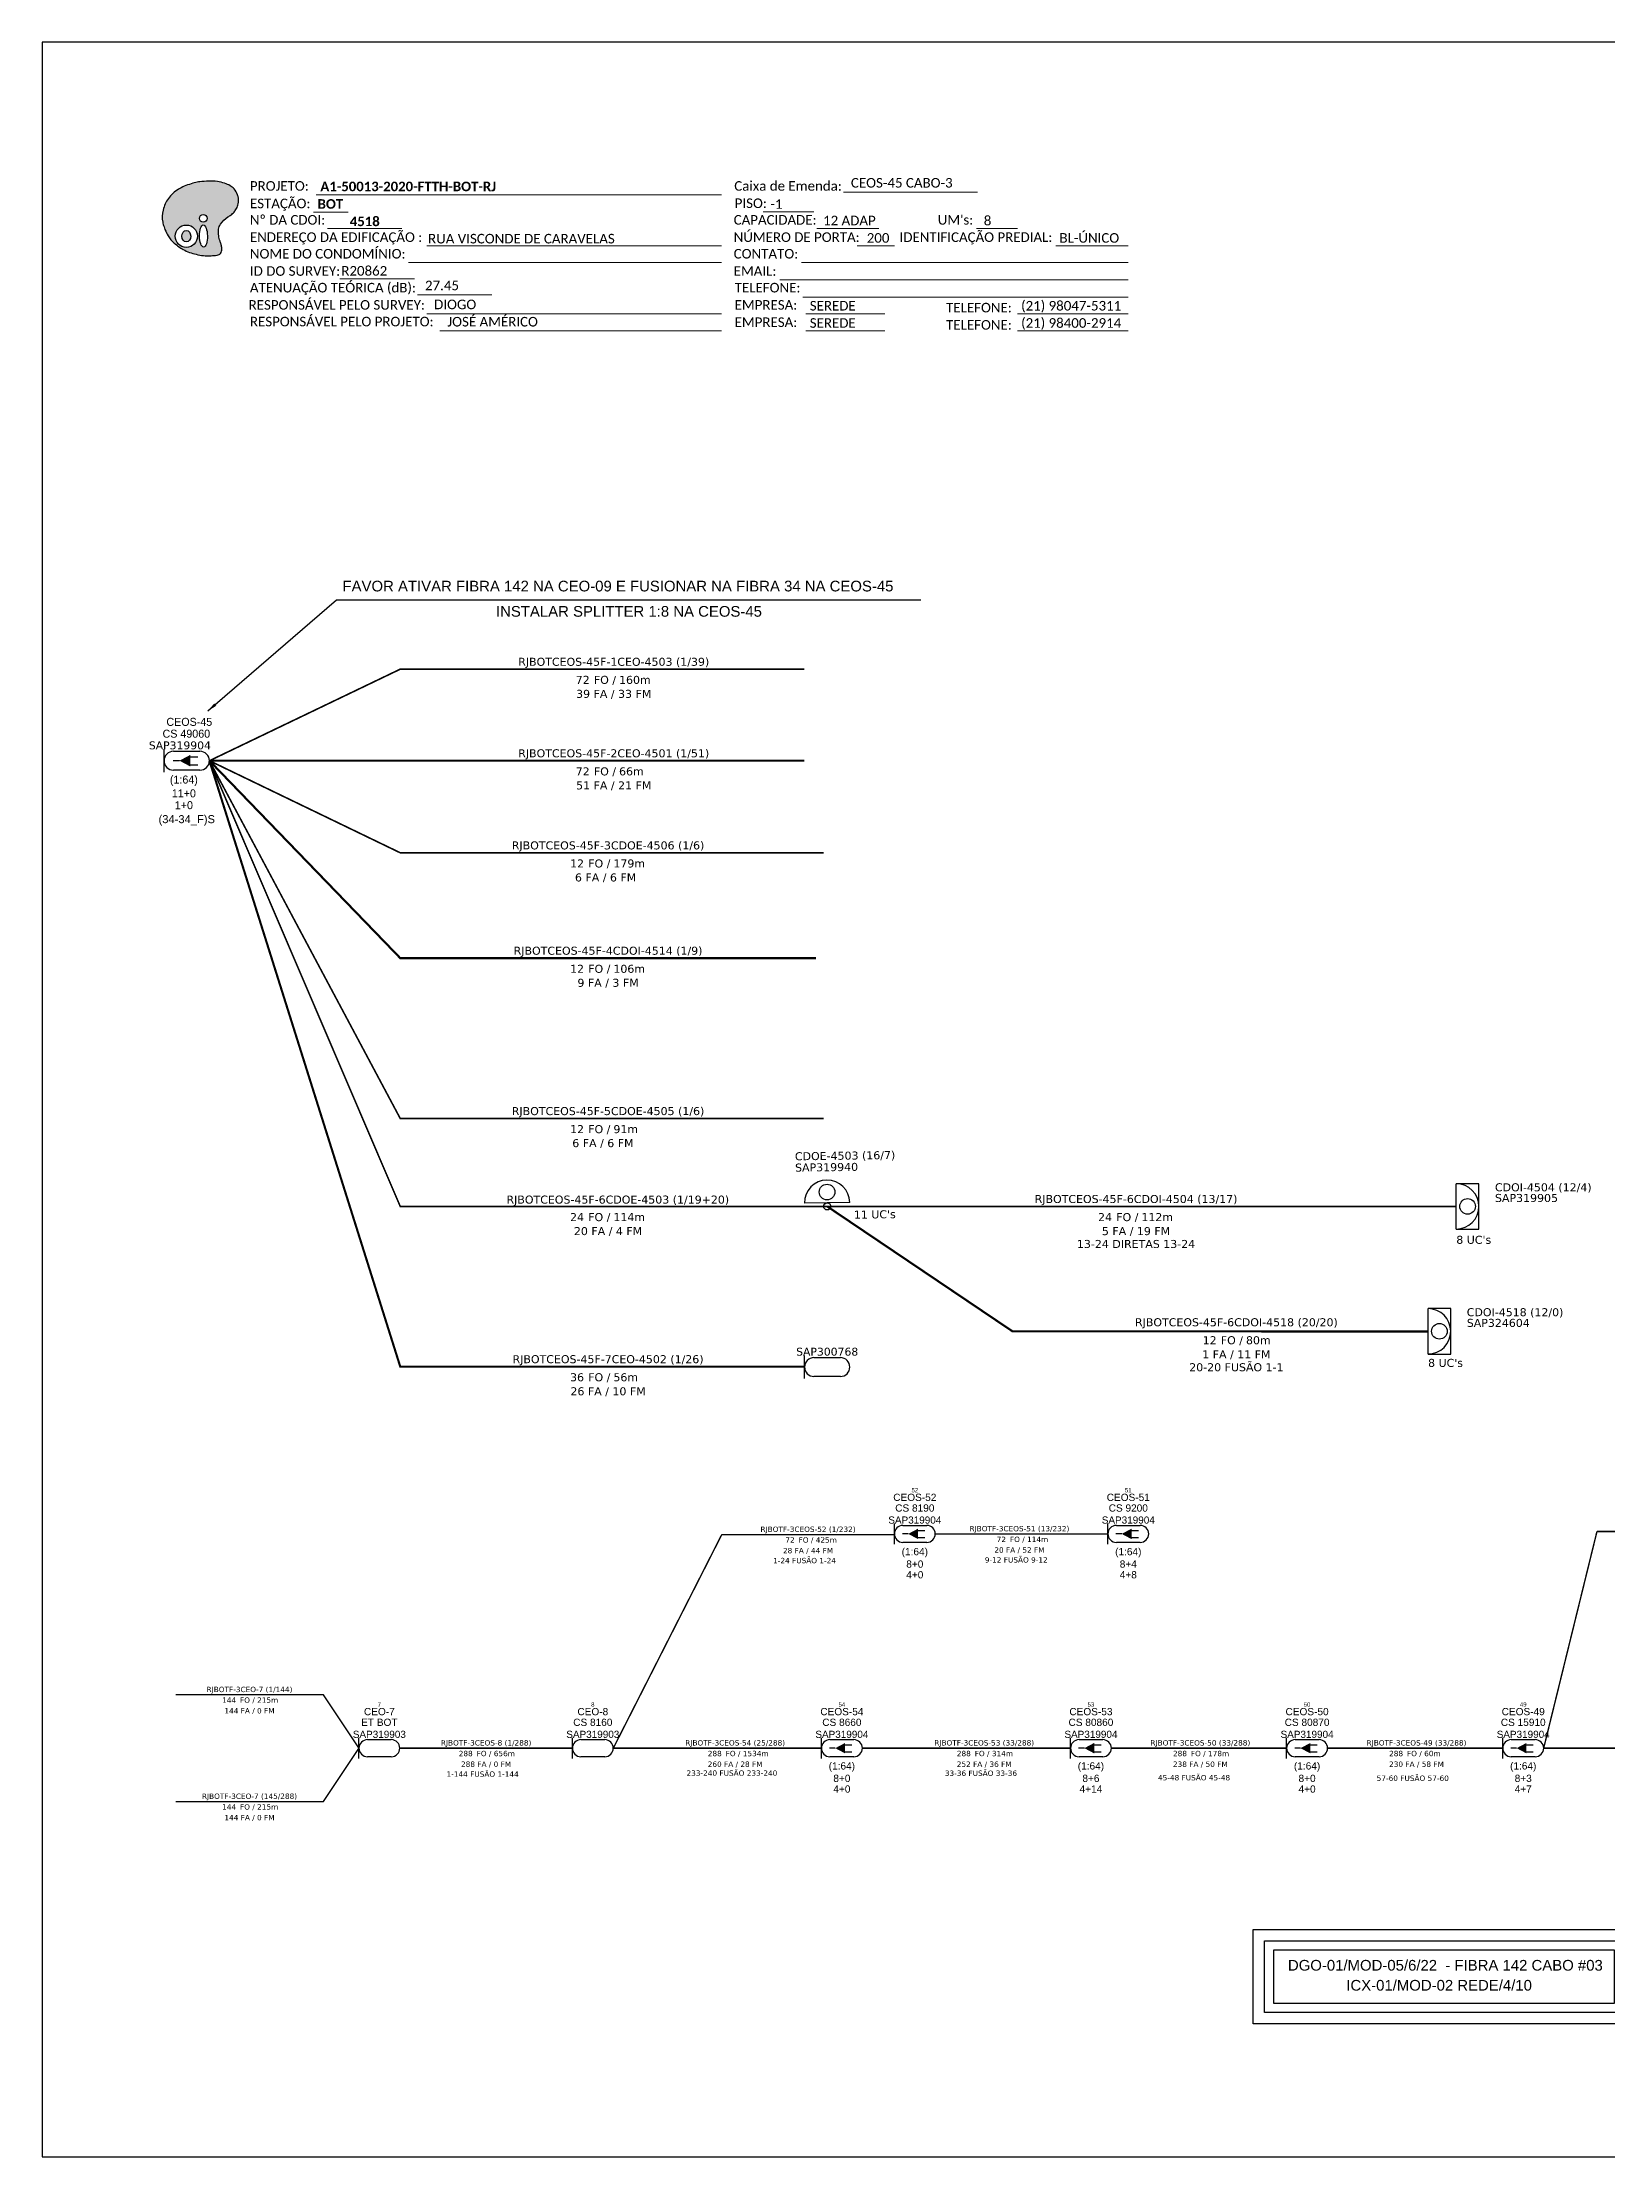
# Model space of a CAD drawing. Header units: millimetres. Extents: x 1934 to 2775, y 1519 to 2113.
# Drawn here: x 1934 to 2374, y 1519 to 2113 of the extents above; entities that cross this region are included whole.
import ezdxf
from ezdxf.enums import TextEntityAlignment as Align

# ---------------------------------------------------------------- set-up
doc = ezdxf.new("R2010")
doc.units = ezdxf.units.MM
doc.header["$LTSCALE"] = 3
doc.header["$MEASUREMENT"] = 0
for name, color, linetype in [('CD a instalar', 1, 'Continuous'), ('CDO_POSTE', 1, 'Continuous'), ('CDOI', 1, 'Continuous'), ('CEO', 1, 'Continuous'), ('CEOS', 1, 'Continuous'), ('LAYOUT', 7, 'Continuous')]:
    doc.layers.add(name, color=color, linetype=linetype)
doc.layers.add('Texto_Cabos', color=1, linetype='Continuous', lineweight=20)
doc.styles.add('ARIAL', font='arial.ttf')
doc.styles.add('siredit', font='verdana.ttf')
doc.styles.get("Standard").update_dxf_attribs({"font": 'arial.ttf'})
doc.styles.add('Style-font000', font='font000.shx')
doc.styles.add('WMF-Calibri0', font='calibri.ttf')
doc.styles.add('WMF-Calibri1', font='calibrib.ttf')
doc.linetypes.add('FENCELINE1', pattern='A,0.25,-0.1,[133,ltypeshp.shx,S=0.1,R=0,X=-0.1,Y=0],-0.1,1', length=1.45)
doc.dimstyles.get("Standard").update_dxf_attribs({"dimtxt": 0.18, "dimasz": 0.18, "dimexe": 0.18, "dimexo": 0.0625, "dimgap": 0.09, "dimtad": 0, "dimtih": 1, "dimtoh": 1, "dimdec": 4, "dimzin": 0, "dimdsep": 46, "dimtxsty": 'Standard', "dimcen": 0.09, "dimadec": 0, "dimazin": 0, "dimtfac": 1, "dimtdec": 4, "dimtofl": 0, "dimtmove": 0, "dimatfit": 3, "dimfxl": 0, "dimtolj": 1, "dimtzin": 0, "dimarcsym": 0})

# ---------------------------------------------------------------- blocks, each defined once
blk = doc.blocks.new('OI')
h = blk.add_hatch(color=40)
edge = h.paths.add_edge_path()
edge.add_spline(control_points=[(4.35, -0.67), (3.92, -0.99), (3.26, -1.5), (2.81, -2.59), (2.9, -3.5), (3.06, -4.27), (3.31, -4.85), (3.37, -5.39), (3.4, -5.88), (3.2, -6.4), (2.54, -6.61), (1.65, -6.63), (0.55, -6.67), (-0.56, -6.42), (-1.61, -6.14), (-2.77, -5.61), (-3.92, -4.77), (-4.89, -3.7), (-5.34, -2.65), (-5.6, -1.94), (-5.85, -0.96), (-5.71, 0.47), (-5.1, 2.02), (-4.14, 3.02), (-3.3, 3.61), (-2.37, 4.16), (-1.36, 4.44), (-0.56, 4.7), (0.79, 4.85), (2.24, 4.97), (3.79, 4.57), (4.67, 4.21), (5.44, 3.65), (5.76, 2.99), (6.03, 2.21), (6.01, 1.46), (5.72, 0.64), (5.31, 0.08), (4.88, -0.38), (4.51, -0.55), (4.35, -0.67)], knot_values=[0, 0, 0, 0, 1.60434, 2.417191, 3.427595, 4.282808, 4.776746, 5.304182, 5.888771, 6.258406, 6.858137, 7.79129, 8.986195, 10.124242, 11.187857, 12.242908, 13.953784, 15.414161, 16.515391, 17.349188, 17.675853, 19.552021, 21.515531, 22.568638, 23.63245, 24.621084, 25.782718, 26.745347, 27.142653, 29.870543, 31.004649, 31.921532, 32.709589, 33.801391, 34.042471, 35.192333, 35.971461, 36.628871, 37.254359, 37.836911, 37.836911, 37.836911, 37.836911], degree=3, periodic=0)
h.paths.add_polyline_path([(1.13, -0.87, -1), (-0.04, -0.87, -1)], flags=16)
edge = h.paths.add_edge_path(flags=16)
edge.add_ellipse((0.56, -3.59), major_axis=(-0.02, 1.71), ratio=0.361305, start_angle=0, end_angle=360)
h.paths.add_polyline_path([(-0.36, -3.62, -1), (-3.8, -3.62, -1)], flags=16)
edge = h.paths.add_edge_path(flags=0)
edge.add_ellipse((-2.08, -3.62), major_axis=(0, 0.885), ratio=0.758294, start_angle=0, end_angle=360)
at = {"color": 40}
for centre, radius in [((-2.08, -3.62), 1.72), ((0.54, -0.87), 0.587)]:
    blk.add_circle(centre, radius, dxfattribs=at)
blk.add_ellipse((-2.08, -3.62), major_axis=(0, 0.885), ratio=0.758294, start_param=-3.141592653589792, end_param=3.141592653589792, dxfattribs=at)
blk.add_ellipse((0.56, -3.59), major_axis=(-0.02, 1.71), ratio=0.361305, dxfattribs=at)
at = {"color": 40, "start_tangent": (-0.800898, -0.598801), "end_tangent": (-0.800898, -0.598801)}
blk.add_spline([(4.35, -0.67), (3.2, -1.78), (2.9, -2.54), (2.92, -3.55), (3.12, -4.38), (3.28, -4.85), (3.37, -5.37), (3.35, -5.95), (3.2, -6.29), (2.66, -6.55), (1.73, -6.63), (0.54, -6.62), (-0.58, -6.41), (-1.6, -6.11), (-2.56, -5.67), (-3.95, -4.67), (-4.89, -3.56), (-5.37, -2.56), (-5.64, -1.78), (-5.72, -1.46), (-5.63, 0.42), (-4.84, 2.22), (-4.13, 2.99), (-3.27, 3.62), (-2.4, 4.09), (-1.3, 4.47), (-0.37, 4.72), (0.02, 4.77), (2.75, 4.8), (3.85, 4.53), (4.69, 4.16), (5.31, 3.68), (5.85, 2.73), (5.93, 2.5), (5.94, 1.35), (5.67, 0.62), (5.29, 0.08), (4.84, -0.36), (4.35, -0.67)], degree=3, dxfattribs=at)
blk = doc.blocks.new('CARIMBO')
at = {"color": 7, "lineweight": 0}
for points in [[(35.66, -16.79), (111.64, -16.79)], [(134.48, -16.3), (159.61, -16.3)], [(35.15, -20.06), (41.7, -20.06)], [(37.81, -23.14), (51.75, -23.14)], [(119.43, -20.02), (128.92, -20.02)], [(129.48, -23.14), (141.1, -23.14)], [(159.42, -23.14), (167.09, -23.14)], [(56.38, -26.37), (111.64, -26.37)], [(137.07, -26.37), (144.01, -26.37)], [(174.24, -26.37), (187.8, -26.37)], [(52.97, -29.48), (111.64, -29.48)], [(126.6, -29.48), (187.83, -29.48)], [(40.13, -32.55), (54.07, -32.55)], [(54.67, -35.52), (68.61, -35.52)], [(122.56, -32.72), (187.83, -32.72)], [(56.38, -39.07), (111.64, -39.07)], [(126.84, -35.96), (187.83, -35.96)], [(127.45, -39.07), (142.25, -39.07)], [(167.06, -39.07), (187.83, -39.07)], [(58.87, -42.31), (111.64, -42.31)], [(127.45, -42.31), (142.25, -42.31)], [(167.06, -42.31), (187.83, -42.31)]]:
    blk.add_lwpolyline(points, dxfattribs=at)
at = {"color": 7, "xscale": 1.213923925163967, "yscale": 1.213923925163967, "zscale": 1.213923925163967, "rotation": 0.1532896023949059}
blk.add_blockref('OI', (13.86, -20.16), dxfattribs=at)
at = {"color": 7, "lineweight": 0, "style": 'WMF-Calibri0'}
for s, height, p in [('PROJETO:', 1.793, (23.26, -16.04)), ('Caixa de Emenda:', 1.7927, (114.02, -16.04)), ('ESTAÇÃO:', 1.793, (23.26, -19.32)), ('PISO:', 1.793, (114.09, -19.28)), ('ENDEREÇO DA EDIFICAÇÃO :', 1.7927, (23.26, -25.63)), ('Nº DA CDOI:', 1.7927, (23.26, -22.39)), ('CAPACIDADE:', 1.7927, (113.91, -22.39)), ('NÚMERO DE PORTA:', 1.7927, (113.91, -25.63)), ('IDENTIFICAÇÃO PREDIAL:', 1.7927, (144.99, -25.63)), ("UM's:", 1.793, (152.15, -22.39)), ('NOME DO CONDOMÍNIO:', 1.7927, (23.26, -28.74)), ('CONTATO:', 1.793, (113.91, -28.74)), ('ID DO SURVEY:', 1.7927, (23.26, -31.97)), ('EMAIL:', 1.793, (113.91, -31.97)), ('ATENUAÇÃO TEÓRICA (dB):', 1.7927, (23.26, -35.09)), ('TELEFONE:', 1.793, (114.09, -35.09)), ('RESPONSÁVEL PELO SURVEY:', 1.7927, (23.02, -38.32)), ('RESPONSÁVEL PELO PROJETO:', 1.7927, (23.26, -41.44)), ('EMPRESA:', 1.793, (114.09, -38.32)), ('TELEFONE:', 1.793, (153.7, -38.83)), ('EMPRESA:', 1.793, (114.09, -41.56)), ('TELEFONE:', 1.793, (153.7, -42.06))]:
    blk.add_text(s, height=height, dxfattribs=at).set_placement(p)
at = {"color": 7, "lineweight": 0, "flags": 8}
for tag, p, style in [('PROJ', (36.46, -16.13), 'WMF-Calibri1'), ('CEOS-XX', (135.87, -15.46), 'WMF-Calibri0'), ('EST', (35.94, -19.41), 'WMF-Calibri1'), ('PISO_PTR', (120.78, -19.42), 'WMF-Calibri0'), ('CAPAC.', (130.66, -22.52), 'WMF-Calibri0'), ("UC'S", (160.78, -22.54), 'WMF-Calibri0'), ('NOME_DO_COND.', (53.23, -29.02), 'WMF-Calibri0'), ('LOGRADOURO', (56.65, -25.91), 'WMF-Calibri0'), ('NOME_DO_CONTATO', (127.3, -28.89), 'WMF-Calibri0'), ('N°', (138.85, -25.77), 'WMF-Calibri0'), ('N°PREDIO', (174.94, -25.77), 'WMF-Calibri0'), ('_ID_', (40.39, -31.94), 'WMF-Calibri0'), ('EMAIL', (123.26, -32.12), 'WMF-Calibri0'), ('O_POTEN', (56.06, -34.68), 'WMF-Calibri0'), ('TELEFONE', (127.55, -35.36), 'WMF-Calibri0'), ('RES_SURVEY', (57.78, -38.23), 'WMF-Calibri0'), ('EMP_RESP_SURVEY', (128.16, -38.47), 'WMF-Calibri0'), ('CONT_RESP_SURVEY', (167.76, -38.47), 'WMF-Calibri0'), ('RES_PROJ', (60.27, -41.47), 'WMF-Calibri0'), ('EMP_RESP_PROJ', (128.16, -41.71), 'WMF-Calibri0'), ('CONT_RESP_PROJ', (167.76, -41.71), 'WMF-Calibri0')]:
    blk.add_attdef(tag, p, '', height=1.79, dxfattribs=dict(at, style=style))
at = {"color": 7, "lineweight": 0, "style": 'WMF-Calibri1', "flags": 8}
blk.add_attdef("N° CDO'S", text='', height=1.79, dxfattribs=at).set_placement((44.78, -22.68), align=Align.CENTER)

msp = doc.modelspace()

# ---------------------------------------------------------------- linework, layer by layer
at = {"linetype": 'Continuous'}
msp.add_lwpolyline([(1934.06, 1519.17), (2775.06, 1519.17), (2775.06, 2113.17), (1934.06, 2113.17)], close=True, dxfattribs=at)
at = {"color": 7, "linetype": 'Continuous', "const_width": 0.4}
for points in [[(2094.55, 1633.94), (2125.04, 1693.94)], [(2125.04, 1693.94), (2173.54, 1693.94)], [(2185.05, 1694.14), (2233.55, 1694.14)], [(2371.03, 1694.82), (2356.05, 1633.94)], [(2371.03, 1694.82), (2420.28, 1694.82)], [(2023.05, 1633.94), (2013.05, 1648.94), (1971.55, 1648.94)], [(2023.05, 1633.94), (2013.05, 1618.94), (1971.55, 1618.94)], [(2034.55, 1633.94), (2083.05, 1633.94)], [(2094.55, 1633.94), (2153.05, 1633.94)], [(2164.55, 1633.94), (2223.05, 1633.94)], [(2234.55, 1633.94), (2283.8, 1633.94)], [(2295.3, 1633.94), (2344.55, 1633.94)], [(2356.05, 1633.94), (2414.55, 1633.94)]]:
    msp.add_lwpolyline(points, dxfattribs=at)
at = {"color": 1, "linetype": 'Continuous'}
for points in [[(2274.42, 1583), (2381.63, 1583), (2381.63, 1556.46), (2274.42, 1556.46)], [(2277.62, 1579.8), (2378.44, 1579.8), (2378.44, 1559.66), (2277.62, 1559.66)], [(2280.18, 1577.25), (2375.88, 1577.25), (2375.88, 1562.22), (2280.18, 1562.22)]]:
    msp.add_lwpolyline(points, close=True, dxfattribs=at)
at = {"layer": 'CD a instalar', "color": 7, "linetype": 'Continuous', "const_width": 0.6}
for points in [[(1981.04, 1911.35), (2034.67, 1911.35), (2148.29, 1911.35)], [(1981.04, 1911.35), (2034.67, 1855.89), (2151.48, 1855.89)], [(1981.04, 1911.35), (2034.67, 1741.14), (2148.3, 1741.14)]]:
    msp.add_lwpolyline(points, dxfattribs=at)
at = {"layer": 'CD a instalar', "linetype": 'Continuous', "const_width": 0.6}
msp.add_lwpolyline([(2154.67, 1786.14), (2206.74, 1751.05), (2323.55, 1750.99)], dxfattribs=at)
at = {"layer": 'CDO_POSTE', "color": 5}
msp.add_lwpolyline([(2161.03, 1787.23), (2148.28, 1787.07)], dxfattribs=at)
for centre, radius in [((2154.62, 1790.18), 2.2), ((2154.67, 1786.14), 0.998)]:
    msp.add_circle(centre, radius, dxfattribs=at)
msp.add_arc((2154.66, 1787.15), 6.38, 0.73661, 180.73661, dxfattribs=at)
at = {"layer": 'CDOI', "color": 7}
for p, q in [((2337.86, 1792.51), (2331.48, 1792.51)), ((2337.85, 1779.76), (2337.86, 1792.51)), ((2331.48, 1779.76), (2337.85, 1779.76))]:
    msp.add_line(p, q, dxfattribs=at)
at = {"layer": 'CDOI'}
for p, q in [((2329.93, 1757.42), (2323.56, 1757.42)), ((2329.93, 1744.67), (2329.93, 1757.42)), ((2323.55, 1744.67), (2329.93, 1744.67))]:
    msp.add_line(p, q, dxfattribs=at)
at = {"layer": 'CDOI', "color": 7}
msp.add_lwpolyline([(2331.48, 1779.76), (2331.48, 1792.51)], dxfattribs=at)
at = {"layer": 'CDOI'}
msp.add_lwpolyline([(2323.55, 1744.67), (2323.56, 1757.42)], dxfattribs=at)
at = {"layer": 'CDOI', "color": 7}
msp.add_circle((2334.67, 1786.14), 2.2, dxfattribs=at)
at = {"layer": 'CDOI'}
msp.add_circle((2326.74, 1751.05), 2.2, dxfattribs=at)
at = {"layer": 'CDOI', "color": 7}
msp.add_arc((2331.48, 1786.14), 6.37, 269.97241, 89.97241, dxfattribs=at)
at = {"layer": 'CDOI'}
msp.add_arc((2323.55, 1751.05), 6.37, 269.97241, 89.97241, dxfattribs=at)
at = {"layer": 'CEO', "color": 7}
for p, q in [((2150.95, 1743.67), (2158.39, 1743.67)), ((2158.39, 1738.36), (2150.95, 1738.36)), ((2025.45, 1636.33), (2032.16, 1636.33)), ((2085.45, 1636.33), (2092.16, 1636.33)), ((2032.16, 1631.55), (2025.45, 1631.55)), ((2092.16, 1631.55), (2085.45, 1631.55))]:
    msp.add_line(p, q, dxfattribs=at)
for points in [[(2148.29, 1737.81), (2148.29, 1744.21)], [(2023.05, 1631.05), (2023.05, 1636.82)], [(2083.05, 1631.05), (2083.05, 1636.82)]]:
    msp.add_lwpolyline(points, dxfattribs=at)
for centre, radius, start, end in [((2150.95, 1741.01), 2.65, 90, 270), ((2158.39, 1741.01), 2.65, 270, 90), ((2025.45, 1633.94), 2.39, 90, 270), ((2032.16, 1633.94), 2.39, 270, 90), ((2085.45, 1633.94), 2.39, 90, 270), ((2092.16, 1633.94), 2.39, 270, 90)]:
    msp.add_arc(centre, radius, start, end, dxfattribs=at)
at = {"layer": 'CEOS', "color": 5}
for p, q in [((1970.94, 1914), (1978.39, 1914)), ((1978.39, 1908.69), (1970.94, 1908.69))]:
    msp.add_line(p, q, dxfattribs=at)
at = {"layer": 'CEOS', "color": 7}
for p, q in [((2175.95, 1696.53), (2182.66, 1696.53)), ((2235.95, 1696.53), (2242.66, 1696.53)), ((2182.66, 1691.74), (2175.95, 1691.74)), ((2242.66, 1691.74), (2235.95, 1691.74)), ((2155.45, 1636.33), (2162.16, 1636.33)), ((2225.45, 1636.33), (2232.16, 1636.33)), ((2286.2, 1636.33), (2292.91, 1636.33)), ((2346.95, 1636.33), (2353.66, 1636.33)), ((2162.16, 1631.55), (2155.45, 1631.55)), ((2232.16, 1631.55), (2225.45, 1631.55)), ((2292.91, 1631.55), (2286.2, 1631.55)), ((2353.66, 1631.55), (2346.95, 1631.55))]:
    msp.add_line(p, q, dxfattribs=at)
at = {"layer": 'CEOS', "color": 5}
for points in [[(1968.29, 1908.15), (1968.29, 1914.55)], [(1972.61, 1911.35), (1970.82, 1911.35)], [(1975.55, 1912.4), (1977.81, 1912.4)], [(1975.55, 1910.19), (1977.81, 1910.19)]]:
    msp.add_lwpolyline(points, dxfattribs=at)
msp.add_lwpolyline([(1972.61, 1911.35, 0, 3.28, 0), (1975.68, 1911.35, 3.28, 3.28, 0)], format="xyseb", dxfattribs=at)
at = {"layer": 'CEOS', "color": 7}
for points in [[(2173.55, 1691.25), (2173.55, 1697.02)], [(2177.45, 1694.14), (2175.84, 1694.14)], [(2180.1, 1695.09), (2182.14, 1695.09)], [(2180.1, 1693.1), (2182.14, 1693.1)], [(2233.55, 1691.25), (2233.55, 1697.02)], [(2237.45, 1694.14), (2235.84, 1694.14)], [(2240.1, 1695.09), (2242.14, 1695.09)], [(2240.1, 1693.1), (2242.14, 1693.1)], [(2153.05, 1631.05), (2153.05, 1636.82)], [(2156.95, 1633.94), (2155.34, 1633.94)], [(2159.6, 1634.89), (2161.64, 1634.89)], [(2223.05, 1631.05), (2223.05, 1636.82)], [(2226.95, 1633.94), (2225.34, 1633.94)], [(2229.6, 1634.89), (2231.64, 1634.89)], [(2283.8, 1631.05), (2283.8, 1636.82)], [(2287.7, 1633.94), (2286.09, 1633.94)], [(2290.35, 1634.89), (2292.39, 1634.89)], [(2344.55, 1631.05), (2344.55, 1636.82)], [(2348.45, 1633.94), (2346.84, 1633.94)], [(2351.1, 1634.89), (2353.14, 1634.89)], [(2159.6, 1632.9), (2161.64, 1632.9)], [(2229.6, 1632.9), (2231.64, 1632.9)], [(2290.35, 1632.9), (2292.39, 1632.9)], [(2351.1, 1632.9), (2353.14, 1632.9)]]:
    msp.add_lwpolyline(points, dxfattribs=at)
for points in [[(2177.45, 1694.14, 0, 2.95, 0), (2180.22, 1694.14, 2.95, 2.95, 0)], [(2237.45, 1694.14, 0, 2.95, 0), (2240.22, 1694.14, 2.95, 2.95, 0)], [(2156.95, 1633.94, 0, 2.95, 0), (2159.72, 1633.94, 2.95, 2.95, 0)], [(2226.95, 1633.94, 0, 2.95, 0), (2229.72, 1633.94, 2.95, 2.95, 0)], [(2287.7, 1633.94, 0, 2.95, 0), (2290.47, 1633.94, 2.95, 2.95, 0)], [(2348.45, 1633.94, 0, 2.95, 0), (2351.22, 1633.94, 2.95, 2.95, 0)]]:
    msp.add_lwpolyline(points, format="xyseb", dxfattribs=at)
at = {"layer": 'CEOS', "color": 5}
for centre, start, end in [((1970.94, 1911.35), 90, 270), ((1978.39, 1911.35), 270, 90)]:
    msp.add_arc(centre, 2.65, start, end, dxfattribs=at)
at = {"layer": 'CEOS', "color": 7}
for centre, start, end in [((2175.95, 1694.14), 90, 270), ((2182.66, 1694.14), 270, 90), ((2235.95, 1694.14), 90, 270), ((2242.66, 1694.14), 270, 90), ((2155.45, 1633.94), 90, 270), ((2162.16, 1633.94), 270, 90), ((2225.45, 1633.94), 90, 270), ((2232.16, 1633.94), 270, 90), ((2286.2, 1633.94), 90, 270), ((2292.91, 1633.94), 270, 90), ((2346.95, 1633.94), 90, 270), ((2353.66, 1633.94), 270, 90)]:
    msp.add_arc(centre, 2.39, start, end, dxfattribs=at)
at = {"layer": 'LAYOUT', "color": 7, "linetype": 'FENCELINE1', "ltscale": 0.05, "const_width": 0.448}
for points in [[(1981.05, 1911.34), (2034.67, 1937.06), (2148.29, 1937.07)], [(1981.04, 1911.35), (2034.67, 1810.84), (2153.67, 1810.84)], [(1981.04, 1911.35), (2034.67, 1885.48), (2153.67, 1885.48)], [(2154.67, 1786.14), (2331.48, 1786.14)]]:
    msp.add_lwpolyline(points, dxfattribs=at)
at = {"layer": 'LAYOUT', "color": 5, "linetype": 'FENCELINE1', "ltscale": 0.003, "const_width": 0.448}
msp.add_lwpolyline([(1981.04, 1911.35), (2034.67, 1786.14), (2154.67, 1786.14)], dxfattribs=at)

# ---------------------------------------------------------------- block references
ref = msp.add_blockref('CARIMBO', (1957.53, 2095.53), dxfattribs=dict(xscale=1.5, yscale=1.5, zscale=1.5))
ref.add_attrib('PROJ', 'A1-50013-2020-FTTH-BOT-RJ', (2012.22, 2071.33), dxfattribs={"color": 7, "lineweight": 0, "height": 2.6891, "style": 'WMF-Calibri1'})
ref.add_attrib('EST', 'BOT', (2011.45, 2066.41), dxfattribs={"color": 7, "lineweight": 0, "height": 2.689, "style": 'WMF-Calibri1'})
ref.add_attrib("N° CDO'S", '4518', dxfattribs={"color": 7, "lineweight": 0, "height": 2.689, "style": 'WMF-Calibri1'}).set_placement((2024.7, 2061.52), align=Align.CENTER)
ref.add_attrib('LOGRADOURO', 'RUA VISCONDE DE CARAVELAS', (2042.5, 2056.66), dxfattribs={"color": 7, "lineweight": 0, "height": 2.6891, "style": 'WMF-Calibri0'})
ref.add_attrib('_ID_', 'R20862', (2018.12, 2047.62), dxfattribs={"color": 7, "lineweight": 0, "height": 2.689, "style": 'WMF-Calibri0'})
ref.add_attrib('O_POTEN', '27.45', (2041.63, 2043.51), dxfattribs={"color": 7, "lineweight": 0, "height": 2.689, "style": 'WMF-Calibri0'})
ref.add_attrib('RES_SURVEY', 'DIOGO ', (2044.2, 2038.18), dxfattribs={"color": 7, "lineweight": 0, "height": 2.689, "style": 'WMF-Calibri0'})
ref.add_attrib('RES_PROJ', 'JOSÉ AMÉRICO', (2047.93, 2033.33), dxfattribs={"color": 7, "lineweight": 0, "height": 2.6891, "style": 'WMF-Calibri0'})
ref.add_attrib('CEOS-XX', 'CEOS-45 CABO-3', (2161.34, 2072.35), dxfattribs={"color": 7, "lineweight": 0, "height": 2.6891, "style": 'WMF-Calibri0'})
ref.add_attrib('CAPAC.', '12 ADAP', (2153.52, 2061.76), dxfattribs={"color": 7, "lineweight": 0, "height": 2.689, "style": 'WMF-Calibri0'})
ref.add_attrib("UC'S", '8', (2198.69, 2061.73), dxfattribs={"color": 7, "lineweight": 0, "height": 2.69, "style": 'WMF-Calibri0'})
ref.add_attrib('PISO_PTR', '-1', (2138.71, 2066.39), dxfattribs={"color": 7, "lineweight": 0, "height": 2.689, "style": 'WMF-Calibri0'})
ref.add_attrib('N°', '200', (2165.8, 2056.87), dxfattribs={"color": 7, "lineweight": 0, "height": 2.689, "style": 'WMF-Calibri0'})
ref.add_attrib('N°PREDIO', 'BL-ÚNICO', (2219.95, 2056.87), dxfattribs={"color": 7, "lineweight": 0, "height": 2.689, "style": 'WMF-Calibri0'})
ref.add_attrib('EMP_RESP_SURVEY', 'SEREDE', (2149.77, 2037.82), dxfattribs={"color": 7, "lineweight": 0, "height": 2.689, "style": 'WMF-Calibri0'})
ref.add_attrib('EMP_RESP_PROJ', 'SEREDE', (2149.77, 2032.97), dxfattribs={"color": 7, "lineweight": 0, "height": 2.689, "style": 'WMF-Calibri0'})
ref.add_attrib('CONT_RESP_SURVEY', '(21) 98047-5311', (2209.17, 2037.82), dxfattribs={"color": 7, "lineweight": 0, "height": 2.6891, "style": 'WMF-Calibri0'})
ref.add_attrib('CONT_RESP_PROJ', '(21) 98400-2914', (2209.17, 2032.97), dxfattribs={"color": 7, "lineweight": 0, "height": 2.6891, "style": 'WMF-Calibri0'})

# ---------------------------------------------------------------- texts
at = {"color": 2}
for s, p in [('FAVOR ATIVAR FIBRA 142 NA CEO-09 E FUSIONAR NA FIBRA 34 NA CEOS-45 ', (2018.44, 1958.9)), ('INSTALAR SPLITTER 1:8 NA CEOS-45', (2061.58, 1951.8)), ('DGO-01/MOD-05/6/22  - FIBRA 142 CABO #03', (2284.17, 1571.45)), ('ICX-01/MOD-02 REDE/4/10 ', (2300.58, 1565.83))]:
    msp.add_text(s, height=3, dxfattribs=at).set_placement(p)
at = {"layer": 'CDO_POSTE', "color": 5, "linetype": 'Continuous', "style": 'siredit'}
for s, p in [('CDOE-4503 (16/7)', (2145.6, 1800.21)), ('SAP319940', (2145.64, 1797.03)), ("11 UC's", (2162.16, 1783.81))]:
    msp.add_text(s, height=2.25, rotation=0.73661, dxfattribs=at).set_placement(p, align=Align.MIDDLE_LEFT)
at = {"layer": 'CDOI', "color": 7, "linetype": 'Continuous', "style": 'siredit'}
for s, p in [('CDOI-4504 (12/4)', (2342.36, 1791.51)), ('SAP319905', (2342.36, 1788.51)), ("8 UC's", (2331.49, 1776.76))]:
    msp.add_text(s, height=2.25, rotation=359.97241, dxfattribs=at).set_placement(p, align=Align.MIDDLE_LEFT)
at = {"layer": 'CDOI', "linetype": 'Continuous', "style": 'siredit'}
for s, p in [('CDOI-4518 (12/0)', (2334.43, 1756.42)), ('SAP324604', (2334.43, 1753.42)), ("8 UC's", (2323.56, 1742.18))]:
    msp.add_text(s, height=2.25, rotation=359.97241, dxfattribs=at).set_placement(p, align=Align.MIDDLE_LEFT)
at = {"layer": 'CEO', "color": 7, "linetype": 'Continuous'}
for s, height, style, p in [('SAP300768', 2.217, 'siredit', (2154.67, 1745.33)), ('7', 1.2, 'ARIAL', (2028.8, 1646.21)), ('8', 1.2, 'ARIAL', (2088.8, 1646.21)), ('ET BOT', 2.028, 'ARIAL', (2028.8, 1641.21)), ('CEO-7', 2.028, 'ARIAL', (2028.8, 1644.21)), ('CS 8160', 2.028, 'ARIAL', (2088.8, 1641.21)), ('CEO-8', 2.028, 'ARIAL', (2088.8, 1644.21)), ('SAP319903', 2, 'ARIAL', (2028.8, 1637.83)), ('SAP319903', 2, 'ARIAL', (2088.8, 1637.83))]:
    msp.add_text(s, height=height, dxfattribs=dict(at, style=style)).set_placement(p, align=Align.MIDDLE_CENTER)
at = {"layer": 'CEOS', "color": 5, "linetype": 'Continuous'}
for s, height, style, p in [('CS 49060  ', 2.248, 'Style-font000', (1975.39, 1918.94)), ('CEOS-45', 2.248, 'Style-font000', (1975.39, 1922.26)), ('SAP319904    ', 2.2174, 'siredit', (1974.67, 1915.66))]:
    msp.add_text(s, height=height, dxfattribs=dict(at, style=style)).set_placement(p, align=Align.MIDDLE_CENTER)
at = {"layer": 'CEOS', "color": 5, "linetype": 'Continuous', "style": 'Style-font000'}
for s, p in [('(1:64)', (1973.86, 1907.17)), ('11+0', (1973.86, 1903.3)), ('1+0', (1973.86, 1899.98))]:
    msp.add_text(s, height=2.248, dxfattribs=at).set_placement(p, align=Align.TOP_CENTER)
at = {"layer": 'CEOS', "color": 1, "linetype": 'Continuous', "style": 'ARIAL'}
msp.add_text('(34-34_F)S', height=2.248, dxfattribs=at).set_placement((1974.67, 1896.05), align=Align.TOP_CENTER)
at = {"layer": 'CEOS', "color": 7, "linetype": 'Continuous', "style": 'ARIAL'}
for s, height, p in [('CEOS-52', 2.028, (2179.3, 1704.41)), ('52', 1.2, (2179.3, 1706.41)), ('CEOS-51', 2.028, (2239.3, 1704.41)), ('51', 1.2, (2239.3, 1706.41)), ('SAP319904', 2, (2179.3, 1698.03)), ('CS 8190', 2.028, (2179.3, 1701.41)), ('SAP319904', 2, (2239.3, 1698.03)), ('CS 9200', 2.028, (2239.3, 1701.41)), ('54', 1.2, (2158.8, 1646.21)), ('53', 1.2, (2228.8, 1646.21)), ('50', 1.2, (2289.55, 1646.21)), ('49', 1.2, (2350.3, 1646.21)), ('CEOS-54', 2.028, (2158.8, 1644.21)), ('CS 8660', 2.028, (2158.8, 1641.21)), ('CS 80860', 2.028, (2228.8, 1641.21)), ('CEOS-53', 2.028, (2228.8, 1644.21)), ('CS 80870', 2.028, (2289.55, 1641.21)), ('CEOS-50', 2.028, (2289.55, 1644.21)), ('CS 15910', 2.028, (2350.3, 1641.21)), ('CEOS-49', 2.028, (2350.3, 1644.21)), ('SAP319904', 2, (2158.8, 1637.83)), ('SAP319904', 2, (2228.8, 1637.83)), ('SAP319904', 2, (2289.55, 1637.83)), ('SAP319904', 2, (2350.3, 1637.83))]:
    msp.add_text(s, height=height, dxfattribs=at).set_placement(p, align=Align.MIDDLE_CENTER)
for s, p in [('(1:64)', (2179.3, 1690.17)), ('(1:64)', (2239.3, 1690.17)), ('4+0', (2179.3, 1683.68)), ('8+0', (2179.3, 1686.68)), ('4+8', (2239.3, 1683.68)), ('8+4', (2239.3, 1686.68)), ('(1:64)', (2158.8, 1629.97)), ('(1:64)', (2228.8, 1629.97)), ('(1:64)', (2289.55, 1629.97)), ('(1:64)', (2350.3, 1629.97)), ('4+0', (2158.8, 1623.48)), ('8+0', (2158.8, 1626.48)), ('4+14', (2228.8, 1623.48)), ('8+6', (2228.8, 1626.48)), ('4+0', (2289.55, 1623.48)), ('8+0', (2289.55, 1626.48)), ('4+7', (2350.3, 1623.48)), ('8+3', (2350.3, 1626.48))]:
    msp.add_text(s, height=2.028, dxfattribs=at).set_placement(p, align=Align.TOP_CENTER)
at = {"layer": 'Texto_Cabos', "color": 7, "linetype": 'Continuous', "style": 'siredit'}
for s, height, p in [('RJBOTCEOS-45F-1CEO-4503 (1/39)', 2.25, (2094.67, 1939.14)), ('39 FA / 33 FM', 2.25, (2094.67, 1930.13)), ('RJBOTCEOS-45F-2CEO-4501 (1/51)', 2.25, (2094.67, 1913.43)), ('51 FA / 21 FM', 2.25, (2094.67, 1904.41)), ('RJBOTCEOS-45F-3CDOE-4506 (1/6)', 2.25, (2093.08, 1887.56)), ('6 FA / 6 FM', 2.25, (2092.39, 1878.55)), ('RJBOTCEOS-45F-4CDOI-4514 (1/9)', 2.25, (2093.08, 1857.97)), ('9 FA / 3 FM', 2.25, (2093.08, 1848.96)), ('RJBOTCEOS-45F-5CDOE-4505 (1/6)', 2.25, (2093.08, 1812.92)), ('6 FA / 6 FM', 2.25, (2091.64, 1803.91)), ('RJBOTCEOS-45F-6CDOI-4504 (13/17)', 2.25, (2241.48, 1788.22)), ('5 FA / 19 FM', 2.25, (2241.48, 1779.2)), ('RJBOTCEOS-45F-7CEO-4502 (1/26)', 2.25, (2093.08, 1743.22)), ('26 FA / 10 FM', 2.25, (2093.08, 1734.2)), ('RJBOTF-3CEOS-52 (1/232)', 1.5, (2149.29, 1695.44)), ('RJBOTF-3CEOS-51 (13/232)', 1.5, (2208.7, 1695.61)), ('28 FA / 44 FM', 1.5, (2149.29, 1689.44)), ('20 FA / 52 FM', 1.5, (2208.7, 1689.61)), ('RJBOTF-3CEO-7 (1/144)', 1.5, (1992.3, 1650.44)), ('144 FA / 0 FM', 1.5, (1992.3, 1644.44)), ('RJBOTF-3CEOS-8 (1/288)', 1.5, (2058.8, 1635.44)), ('RJBOTF-3CEOS-54 (25/288)', 1.5, (2128.8, 1635.44)), ('RJBOTF-3CEOS-53 (33/288)', 1.5, (2198.8, 1635.44)), ('RJBOTF-3CEOS-50 (33/288)', 1.5, (2259.55, 1635.44)), ('RJBOTF-3CEOS-49 (33/288)', 1.5, (2320.3, 1635.44)), ('288 FA / 0 FM', 1.5, (2058.8, 1629.44)), ('260 FA / 28 FM', 1.5, (2128.8, 1629.44)), ('252 FA / 36 FM', 1.5, (2198.8, 1629.44)), ('238 FA / 50 FM', 1.5, (2259.55, 1629.44)), ('230 FA / 58 FM', 1.5, (2320.3, 1629.44)), ('RJBOTF-3CEO-7 (145/288)', 1.5, (1992.3, 1620.44)), ('144 FA / 0 FM', 1.5, (1992.3, 1614.44))]:
    msp.add_text(s, height=height, dxfattribs=at).set_placement(p, align=Align.MIDDLE_CENTER)
for s, height, p in [('72', 2.25, (2087.92, 1934.06)), ('72', 2.25, (2087.92, 1908.35)), ('12', 2.25, (2086.33, 1882.48)), ('12', 2.25, (2086.33, 1852.89)), ('12', 2.25, (2086.33, 1807.84)), ('24', 2.25, (2086.33, 1783.14)), ('24', 2.25, (2234.73, 1783.14)), ('36', 2.25, (2086.33, 1738.14)), ('72', 1.5, (2145.53, 1692.44)), ('72', 1.5, (2204.93, 1692.61)), ('144', 1.5, (1988.54, 1647.44)), ('288', 1.5, (2055.04, 1632.44)), ('288', 1.5, (2125.04, 1632.44)), ('288', 1.5, (2195.04, 1632.44)), ('288', 1.5, (2255.79, 1632.44)), ('288', 1.5, (2316.54, 1632.44)), ('144', 1.5, (1988.54, 1617.44))]:
    msp.add_text(s, height=height, dxfattribs=at).set_placement(p, align=Align.MIDDLE_RIGHT)
at = {"layer": 'Texto_Cabos', "color": 7, "style": 'siredit'}
for height, p in [(2.25, (2095.32, 1934.06)), (2.25, (2095.32, 1908.35)), (2.25, (2093.73, 1882.48)), (2.25, (2093.73, 1852.89)), (2.25, (2093.73, 1807.84)), (2.25, (2093.73, 1783.14)), (2.25, (2242.14, 1783.14)), (2.25, (2093.73, 1738.14)), (1.5, (2150.78, 1692.44)), (1.5, (2210.19, 1692.61)), (1.5, (1993.79, 1647.44)), (1.5, (2060.29, 1632.44)), (1.5, (2130.29, 1632.44)), (1.5, (2200.29, 1632.44)), (1.5, (2261.04, 1632.44)), (1.5, (2321.79, 1632.44)), (1.5, (1993.79, 1617.44))]:
    msp.add_text('FO /', height=height, dxfattribs=at).set_placement(p, align=Align.MIDDLE_RIGHT)
at = {"layer": 'Texto_Cabos', "color": 7, "linetype": 'Continuous', "style": 'siredit'}
for s, height, p in [('160m', 2.25, (2096.17, 1934.06)), ('66m', 2.25, (2096.17, 1908.35)), ('179m', 2.25, (2094.58, 1882.48)), ('106m', 2.25, (2094.58, 1852.89)), ('91m', 2.25, (2094.58, 1807.84)), ('114m', 2.25, (2094.58, 1783.14)), ('112m', 2.25, (2242.98, 1783.14)), ('56m', 2.25, (2094.58, 1738.14)), ('425m', 1.5, (2151.45, 1692.44)), ('114m', 1.5, (2210.85, 1692.61)), ('215m', 1.5, (1994.46, 1647.44)), ('656m', 1.5, (2060.96, 1632.44)), ('1534m', 1.5, (2130.96, 1632.44)), ('314m', 1.5, (2200.96, 1632.44)), ('178m', 1.5, (2261.71, 1632.44)), ('60m', 1.5, (2322.46, 1632.44)), ('215m', 1.5, (1994.46, 1617.44))]:
    msp.add_text(s, height=height, dxfattribs=at).set_placement(p, align=Align.MIDDLE_LEFT)
at = {"layer": 'Texto_Cabos', "color": 1, "linetype": 'Continuous', "style": 'siredit'}
for s, p in [('RJBOTCEOS-45F-6CDOE-4503 (1/19+20)', (2095.82, 1788.05)), ('20 FA / 4 FM', (2093.08, 1779.2))]:
    msp.add_text(s, height=2.25, dxfattribs=at).set_placement(p, align=Align.MIDDLE_CENTER)
at = {"layer": 'Texto_Cabos', "color": 7, "linetype": 'Continuous', "style": 'siredit'}
msp.add_text('13-24 DIRETAS 13-24', height=2.25, dxfattribs=at).set_placement((2241.48, 1776.71), align=Align.TOP_CENTER)
at = {"layer": 'Texto_Cabos', "linetype": 'Continuous', "style": 'siredit'}
for s, p in [('RJBOTCEOS-45F-6CDOI-4518 (20/20)', (2269.68, 1753.59)), ('1 FA / 11 FM', (2269.68, 1744.57))]:
    msp.add_text(s, height=2.25, dxfattribs=at).set_placement(p, align=Align.MIDDLE_CENTER)
msp.add_text('12', height=2.25, dxfattribs=at).set_placement((2264.13, 1748.54), align=Align.MIDDLE_RIGHT)
at = {"layer": 'Texto_Cabos', "style": 'siredit'}
msp.add_text('FO /', height=2.25, dxfattribs=at).set_placement((2271.53, 1748.54), align=Align.MIDDLE_RIGHT)
at = {"layer": 'Texto_Cabos', "linetype": 'Continuous', "style": 'siredit'}
msp.add_text('80m', height=2.25, dxfattribs=at).set_placement((2272.38, 1748.54), align=Align.MIDDLE_LEFT)
msp.add_text('20-20 FUSÃO 1-1', height=2.25, dxfattribs=at).set_placement((2269.68, 1742.08), align=Align.TOP_CENTER)
at = {"layer": 'Texto_Cabos', "color": 7, "linetype": 'Continuous', "style": 'siredit'}
for s, p in [('1-24 FUSÃO 1-24', (2139.47, 1685.9)), ('9-12 FUSÃO 9-12', (2198.98, 1686.09)), ('1-144 FUSÃO 1-144', (2047.68, 1625.9)), ('233-240 FUSÃO 233-240', (2115.13, 1626.19)), ('33-36 FUSÃO 33-36', (2187.74, 1626.15)), ('45-48 FUSÃO 45-48', (2247.64, 1624.9)), ('57-60 FUSÃO 57-60', (2309.11, 1624.75))]:
    msp.add_text(s, height=1.5, dxfattribs=at).set_placement(p)

# ---------------------------------------------------------------- leaders
at = {"color": 2, "linetype": 'Continuous'}
msp.add_leader([(1980.62, 1925.33), (2016.8, 1956.55), (2180.98, 1956.55)], dimstyle='Standard', override={"dimscale": 15, "dimgap": 3, "dimtad": 0}, dxfattribs=at)

doc.saveas('drawing.dxf')
